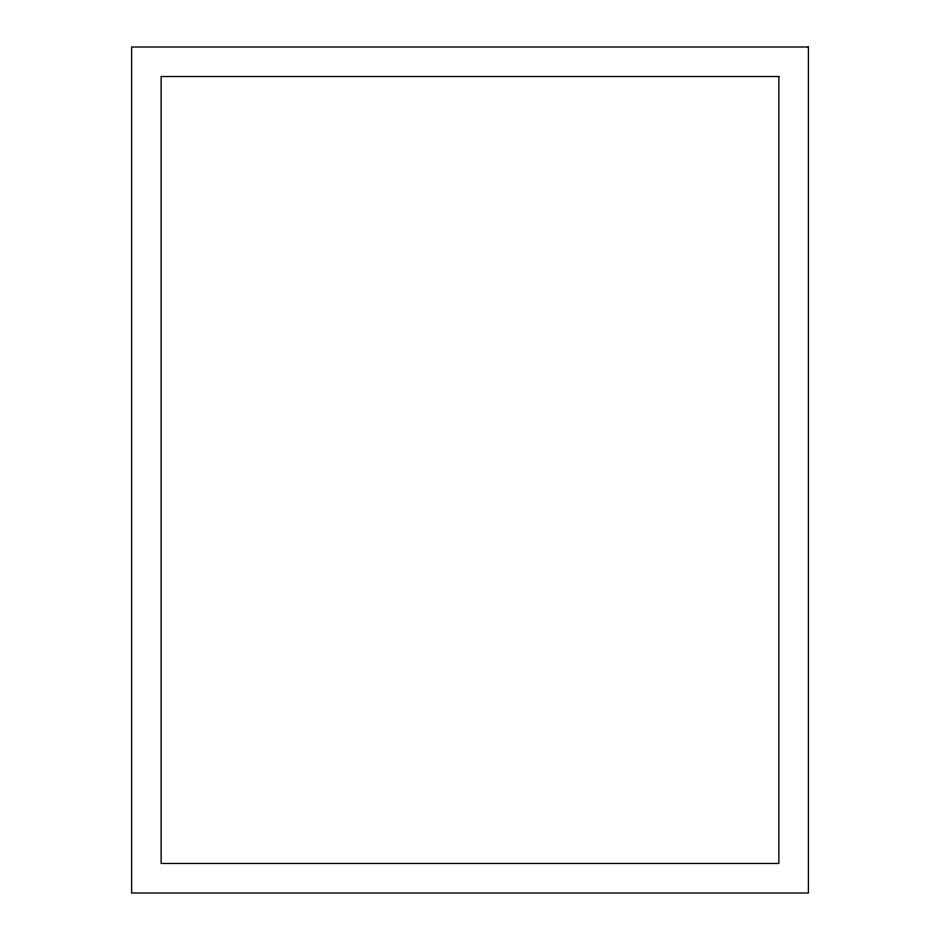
<?xml version="1.0" encoding="UTF-8"?>
<svg xmlns="http://www.w3.org/2000/svg" width="940" height="940" viewBox="0 0 940 940"><rect width="100%" height="100%" fill="white"/><g stroke="black" fill="none" stroke-linecap="round" stroke-linejoin="round"><path stroke-width="1.41" d="M808.4 47L131.6 47L131.6 893L808.4 893L808.4 47M778.872 76.528L161.128 76.528L161.128 863.472L778.872 863.472L778.872 76.528"/></g></svg>
